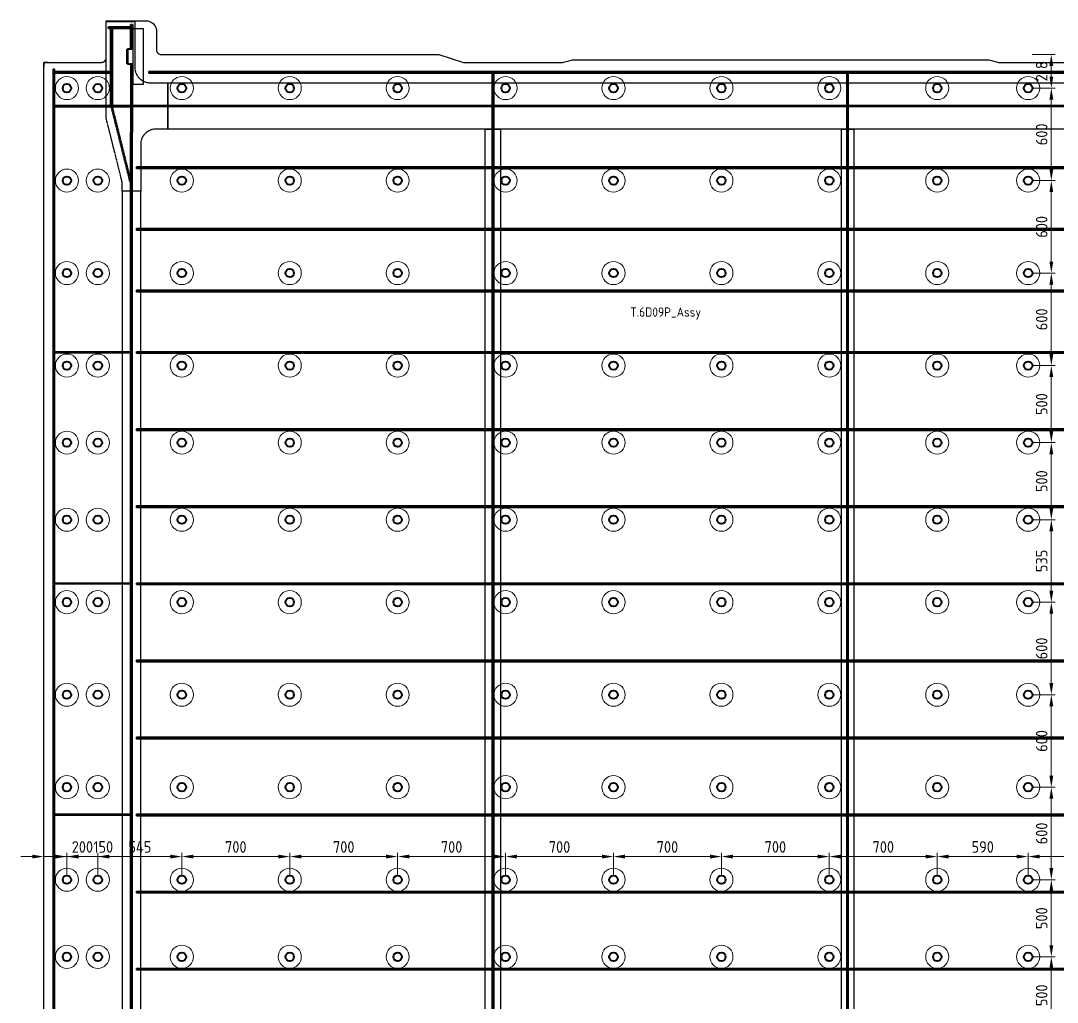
# Model space of a CAD drawing. Header units: millimetres. Extents: x -15442 to 12548, y -1071 to 35649.
# Drawn here: x -693 to 6031, y 29282 to 35649 of the extents above; entities that cross this region are included whole.
import ezdxf

# ---------------------------------------------------------------- set-up
doc = ezdxf.new("R2010")
doc.units = ezdxf.units.MM
for name, pattern in [('AM_ISO02W050', [7.5, 6, -1.5]), ('AM_ISO08W050', [18, 12, -1.5, 3, -1.5]), ('AM_ISO09W050', [22.5, 12, -1.5, 3, -1.5, 3, -1.5])]:
    doc.linetypes.add(name, pattern=pattern)
for name, color, linetype, lineweight in [('Mechanical-AM_0', 7, 'Continuous', 40), ('Mechanical-AM_11', 3, 'AM_ISO09W050', 25), ('Mechanical-AM_3', 6, 'AM_ISO02W050', 35), ('Mechanical-AM_7', 4, 'AM_ISO08W050', 25), ('Mechanical-AM_9', 253, 'Continuous', 0)]:
    doc.layers.add(name, color=color, linetype=linetype, lineweight=lineweight)
doc.styles.add('ACISOTS', font='isocp.shx', dxfattribs={"height": 1})
doc.styles.get("Standard").update_dxf_attribs({"font": 'ISOCP.SHX'})
doc.dimstyles.new('AM_ISO', dxfattribs={"dimtxt": 3, "dimasz": 3, "dimexe": 1, "dimexo": 1, "dimgap": 1, "dimtad": 1, "dimdec": 0, "dimdsep": 46, "dimtxsty": 'Standard', "dimcen": 0, "dimclrd": 256, "dimclre": 256, "dimclrt": 2, "dimadec": 0, "dimazin": 2, "dimtp": 0.1, "dimtm": 0.1, "dimtfac": 0.71, "dimtdec": 0, "dimtmove": 0, "dimatfit": 3, "dimfxl": 1, "dimtzin": 0, "dimlwd": -1, "dimlwe": -1, "dimarcsym": 1})

# ---------------------------------------------------------------- blocks, each defined once
blk = doc.blocks.new('cover in closed box DN90xSCH40')
for points in [[(30, 51), (5, 51), (5, 45), (30, 45)], [(36, -48), (36, 48), (30, 48), (30, -48)], [(30, -45), (5, -45), (5, -51), (30, -51)]]:
    blk.add_lwpolyline(points, close=True)
for points in [[(5, 51), (2, 51), (5, 48)], [(30, 48), (30, 51), (33, 48)], [(5, -51), (5, -48), (2, -51)], [(30, -48), (30, -51), (33, -48)]]:
    blk.add_solid(points)
blk = doc.blocks.new('*D2246')
at = {"layer": 'Defpoints', "color": 0, "transparency": 16777216}
for p in [(-392.7, 30227.2), (-542.7, 30077.2), (-392.7, 30077.2)]:
    blk.add_point(p, dxfattribs=at)
at = {"layer": 'Mechanical-AM_9', "transparency": 16777216}
for p, q in [((-617.7, 30227.2), (-692.7, 30227.2)), ((-542.7, 30102.2), (-542.7, 30252.2)), ((-542.7, 30227.2), (-392.7, 30227.2)), ((-392.7, 30102.2), (-392.7, 30252.2)), ((-317.7, 30227.2), (-72.6, 30227.2))]:
    blk.add_line(p, q, dxfattribs=at)
for points in [[(-617.7, 30239.7), (-617.7, 30214.7), (-542.7, 30227.2)], [(-317.7, 30239.7), (-317.7, 30214.7), (-392.7, 30227.2)]]:
    blk.add_solid(points, dxfattribs=at)
at = {"layer": 'Mechanical-AM_9', "color": 2, "transparency": 16777216, "insert": (-157.6, 30289.7), "char_height": 75, "attachment_point": 5}
blk.add_mtext('150', dxfattribs=at)
blk = doc.blocks.new('*D2245')
at = {"layer": 'Defpoints', "color": 0, "transparency": 16777216}
for p in [(-192.7, 30227.2), (-392.7, 30077.2), (-192.7, 30077.2)]:
    blk.add_point(p, dxfattribs=at)
at = {"layer": 'Mechanical-AM_9', "transparency": 16777216}
for p, q in [((-467.7, 30227.2), (-542.7, 30227.2)), ((-392.7, 30102.2), (-392.7, 30252.2)), ((-392.7, 30227.2), (-192.7, 30227.2)), ((-192.7, 30102.2), (-192.7, 30252.2)), ((-117.7, 30227.2), (-42.7, 30227.2))]:
    blk.add_line(p, q, dxfattribs=at)
for points in [[(-467.7, 30239.7), (-467.7, 30214.7), (-392.7, 30227.2)], [(-117.7, 30239.7), (-117.7, 30214.7), (-192.7, 30227.2)]]:
    blk.add_solid(points, dxfattribs=at)
at = {"layer": 'Mechanical-AM_9', "color": 2, "transparency": 16777216, "insert": (-292.7, 30289.7), "char_height": 75, "attachment_point": 5}
blk.add_mtext('200', dxfattribs=at)
blk = doc.blocks.new('*D2244')
at = {"layer": 'Defpoints', "color": 0, "transparency": 16777216}
for p in [(352.3, 30227.2), (-192.7, 30077.2), (352.3, 30077.2)]:
    blk.add_point(p, dxfattribs=at)
at = {"layer": 'Mechanical-AM_9', "transparency": 16777216}
for p, q in [((-192.7, 30102.2), (-192.7, 30252.2)), ((-117.7, 30227.2), (277.3, 30227.2)), ((352.3, 30102.2), (352.3, 30252.2))]:
    blk.add_line(p, q, dxfattribs=at)
for points in [[(-117.7, 30239.7), (-117.7, 30214.7), (-192.7, 30227.2)], [(277.3, 30239.7), (277.3, 30214.7), (352.3, 30227.2)]]:
    blk.add_solid(points, dxfattribs=at)
at = {"layer": 'Mechanical-AM_9', "color": 2, "transparency": 16777216, "insert": (79.8, 30289.7), "char_height": 75, "attachment_point": 5}
blk.add_mtext('545', dxfattribs=at)
blk = doc.blocks.new('*D2243')
at = {"layer": 'Defpoints', "color": 0, "transparency": 16777216}
for p in [(1052.3, 30227.2), (352.3, 30077.2), (1052.3, 30077.2)]:
    blk.add_point(p, dxfattribs=at)
at = {"layer": 'Mechanical-AM_9', "transparency": 16777216}
for p, q in [((352.3, 30102.2), (352.3, 30252.2)), ((427.3, 30227.2), (977.3, 30227.2)), ((1052.3, 30102.2), (1052.3, 30252.2))]:
    blk.add_line(p, q, dxfattribs=at)
for points in [[(427.3, 30239.7), (427.3, 30214.7), (352.3, 30227.2)], [(977.3, 30239.7), (977.3, 30214.7), (1052.3, 30227.2)]]:
    blk.add_solid(points, dxfattribs=at)
at = {"layer": 'Mechanical-AM_9', "color": 2, "transparency": 16777216, "insert": (702.3, 30289.7), "char_height": 75, "attachment_point": 5}
blk.add_mtext('700', dxfattribs=at)
blk = doc.blocks.new('*D2242')
at = {"layer": 'Defpoints', "color": 0, "transparency": 16777216}
for p in [(1752.3, 30227.2), (1052.3, 30077.2), (1752.3, 30077.2)]:
    blk.add_point(p, dxfattribs=at)
at = {"layer": 'Mechanical-AM_9', "transparency": 16777216}
for p, q in [((1052.3, 30102.2), (1052.3, 30252.2)), ((1127.3, 30227.2), (1677.3, 30227.2)), ((1752.3, 30102.2), (1752.3, 30252.2))]:
    blk.add_line(p, q, dxfattribs=at)
for points in [[(1127.3, 30239.7), (1127.3, 30214.7), (1052.3, 30227.2)], [(1677.3, 30239.7), (1677.3, 30214.7), (1752.3, 30227.2)]]:
    blk.add_solid(points, dxfattribs=at)
at = {"layer": 'Mechanical-AM_9', "color": 2, "transparency": 16777216, "insert": (1402.3, 30289.7), "char_height": 75, "attachment_point": 5}
blk.add_mtext('700', dxfattribs=at)
blk = doc.blocks.new('*D2241')
at = {"layer": 'Defpoints', "color": 0, "transparency": 16777216}
for p in [(2452.3, 30227.2), (1752.3, 30077.2), (2452.3, 30077.2)]:
    blk.add_point(p, dxfattribs=at)
at = {"layer": 'Mechanical-AM_9', "transparency": 16777216}
for p, q in [((1752.3, 30102.2), (1752.3, 30252.2)), ((1827.3, 30227.2), (2377.3, 30227.2)), ((2452.3, 30102.2), (2452.3, 30252.2))]:
    blk.add_line(p, q, dxfattribs=at)
for points in [[(1827.3, 30239.7), (1827.3, 30214.7), (1752.3, 30227.2)], [(2377.3, 30239.7), (2377.3, 30214.7), (2452.3, 30227.2)]]:
    blk.add_solid(points, dxfattribs=at)
at = {"layer": 'Mechanical-AM_9', "color": 2, "transparency": 16777216, "insert": (2102.3, 30289.7), "char_height": 75, "attachment_point": 5}
blk.add_mtext('700', dxfattribs=at)
blk = doc.blocks.new('*D2240')
at = {"layer": 'Defpoints', "color": 0, "transparency": 16777216}
for p in [(3152.3, 30227.2), (2452.3, 30077.2), (3152.3, 30077.2)]:
    blk.add_point(p, dxfattribs=at)
at = {"layer": 'Mechanical-AM_9', "transparency": 16777216}
for p, q in [((2452.3, 30102.2), (2452.3, 30252.2)), ((2527.3, 30227.2), (3077.3, 30227.2)), ((3152.3, 30102.2), (3152.3, 30252.2))]:
    blk.add_line(p, q, dxfattribs=at)
for points in [[(2527.3, 30239.7), (2527.3, 30214.7), (2452.3, 30227.2)], [(3077.3, 30239.7), (3077.3, 30214.7), (3152.3, 30227.2)]]:
    blk.add_solid(points, dxfattribs=at)
at = {"layer": 'Mechanical-AM_9', "color": 2, "transparency": 16777216, "insert": (2802.3, 30289.7), "char_height": 75, "attachment_point": 5}
blk.add_mtext('700', dxfattribs=at)
blk = doc.blocks.new('*D2239')
at = {"layer": 'Defpoints', "color": 0, "transparency": 16777216}
for p in [(3852.3, 30227.2), (3152.3, 30077.2), (3852.3, 30077.2)]:
    blk.add_point(p, dxfattribs=at)
at = {"layer": 'Mechanical-AM_9', "transparency": 16777216}
for p, q in [((3152.3, 30102.2), (3152.3, 30252.2)), ((3227.3, 30227.2), (3777.3, 30227.2)), ((3852.3, 30102.2), (3852.3, 30252.2))]:
    blk.add_line(p, q, dxfattribs=at)
for points in [[(3227.3, 30239.7), (3227.3, 30214.7), (3152.3, 30227.2)], [(3777.3, 30239.7), (3777.3, 30214.7), (3852.3, 30227.2)]]:
    blk.add_solid(points, dxfattribs=at)
at = {"layer": 'Mechanical-AM_9', "color": 2, "transparency": 16777216, "insert": (3502.3, 30289.7), "char_height": 75, "attachment_point": 5}
blk.add_mtext('700', dxfattribs=at)
blk = doc.blocks.new('*D2238')
at = {"layer": 'Defpoints', "color": 0, "transparency": 16777216}
for p in [(4552.3, 30227.2), (3852.3, 30077.2), (4552.3, 30077.2)]:
    blk.add_point(p, dxfattribs=at)
at = {"layer": 'Mechanical-AM_9', "transparency": 16777216}
for p, q in [((3852.3, 30102.2), (3852.3, 30252.2)), ((3927.3, 30227.2), (4477.3, 30227.2)), ((4552.3, 30102.2), (4552.3, 30252.2))]:
    blk.add_line(p, q, dxfattribs=at)
for points in [[(3927.3, 30239.7), (3927.3, 30214.7), (3852.3, 30227.2)], [(4477.3, 30239.7), (4477.3, 30214.7), (4552.3, 30227.2)]]:
    blk.add_solid(points, dxfattribs=at)
at = {"layer": 'Mechanical-AM_9', "color": 2, "transparency": 16777216, "insert": (4202.3, 30289.7), "char_height": 75, "attachment_point": 5}
blk.add_mtext('700', dxfattribs=at)
blk = doc.blocks.new('*D2237')
at = {"layer": 'Defpoints', "color": 0, "transparency": 16777216}
for p in [(5252.3, 30227.2), (4552.3, 30077.2), (5252.3, 30077.2)]:
    blk.add_point(p, dxfattribs=at)
at = {"layer": 'Mechanical-AM_9', "transparency": 16777216}
for p, q in [((4552.3, 30102.2), (4552.3, 30252.2)), ((4627.3, 30227.2), (5177.3, 30227.2)), ((5252.3, 30102.2), (5252.3, 30252.2))]:
    blk.add_line(p, q, dxfattribs=at)
for points in [[(4627.3, 30239.7), (4627.3, 30214.7), (4552.3, 30227.2)], [(5177.3, 30239.7), (5177.3, 30214.7), (5252.3, 30227.2)]]:
    blk.add_solid(points, dxfattribs=at)
at = {"layer": 'Mechanical-AM_9', "color": 2, "transparency": 16777216, "insert": (4902.3, 30289.7), "char_height": 75, "attachment_point": 5}
blk.add_mtext('700', dxfattribs=at)
blk = doc.blocks.new('*D2236')
at = {"layer": 'Defpoints', "color": 0, "transparency": 16777216}
for p in [(5842.3, 30227.2), (5252.3, 30077.2), (5842.3, 30077.2)]:
    blk.add_point(p, dxfattribs=at)
at = {"layer": 'Mechanical-AM_9', "transparency": 16777216}
for p, q in [((5252.3, 30102.2), (5252.3, 30252.2)), ((5327.3, 30227.2), (5767.3, 30227.2)), ((5842.3, 30102.2), (5842.3, 30252.2))]:
    blk.add_line(p, q, dxfattribs=at)
for points in [[(5327.3, 30239.7), (5327.3, 30214.7), (5252.3, 30227.2)], [(5767.3, 30239.7), (5767.3, 30214.7), (5842.3, 30227.2)]]:
    blk.add_solid(points, dxfattribs=at)
at = {"layer": 'Mechanical-AM_9', "color": 2, "transparency": 16777216, "insert": (5547.3, 30289.7), "char_height": 75, "attachment_point": 5}
blk.add_mtext('590', dxfattribs=at)
blk = doc.blocks.new('*D2235')
at = {"layer": 'Defpoints', "color": 0, "transparency": 16777216}
for p in [(6542.3, 30227.2), (5842.3, 30077.2), (6542.3, 30077.2)]:
    blk.add_point(p, dxfattribs=at)
at = {"layer": 'Mechanical-AM_9', "transparency": 16777216}
for p, q in [((5842.3, 30102.2), (5842.3, 30252.2)), ((5917.3, 30227.2), (6467.3, 30227.2)), ((6542.3, 30102.2), (6542.3, 30252.2))]:
    blk.add_line(p, q, dxfattribs=at)
for points in [[(5917.3, 30239.7), (5917.3, 30214.7), (5842.3, 30227.2)], [(6467.3, 30239.7), (6467.3, 30214.7), (6542.3, 30227.2)]]:
    blk.add_solid(points, dxfattribs=at)
at = {"layer": 'Mechanical-AM_9', "color": 2, "transparency": 16777216, "insert": (6192.3, 30289.7), "char_height": 75, "attachment_point": 5}
blk.add_mtext('700', dxfattribs=at)
blk = doc.blocks.new('*D2214')
at = {"layer": 'Defpoints', "color": 0, "transparency": 16777216}
for p in [(5842.3, 29577.2), (5992.3, 29577.2), (5842.3, 29077.2)]:
    blk.add_point(p, dxfattribs=at)
at = {"layer": 'Mechanical-AM_9', "transparency": 16777216}
for p, q in [((5867.3, 29577.2), (6017.3, 29577.2)), ((5992.3, 29152.2), (5992.3, 29502.2)), ((5867.3, 29077.2), (6017.3, 29077.2))]:
    blk.add_line(p, q, dxfattribs=at)
for points in [[(5979.8, 29502.2), (6004.8, 29502.2), (5992.3, 29577.2)], [(5979.8, 29152.2), (6004.8, 29152.2), (5992.3, 29077.2)]]:
    blk.add_solid(points, dxfattribs=at)
at = {"layer": 'Mechanical-AM_9', "color": 2, "transparency": 16777216, "insert": (5929.8, 29327.2), "char_height": 75, "attachment_point": 5, "rotation": 90}
blk.add_mtext('500', dxfattribs=at)
blk = doc.blocks.new('*D2213')
at = {"layer": 'Defpoints', "color": 0, "transparency": 16777216}
for p in [(5842.3, 30077.2), (5992.3, 30077.2), (5842.3, 29577.2)]:
    blk.add_point(p, dxfattribs=at)
at = {"layer": 'Mechanical-AM_9', "transparency": 16777216}
for p, q in [((5867.3, 30077.2), (6017.3, 30077.2)), ((5992.3, 29652.2), (5992.3, 30002.2)), ((5867.3, 29577.2), (6017.3, 29577.2))]:
    blk.add_line(p, q, dxfattribs=at)
for points in [[(5979.8, 30002.2), (6004.8, 30002.2), (5992.3, 30077.2)], [(5979.8, 29652.2), (6004.8, 29652.2), (5992.3, 29577.2)]]:
    blk.add_solid(points, dxfattribs=at)
at = {"layer": 'Mechanical-AM_9', "color": 2, "transparency": 16777216, "insert": (5929.8, 29827.2), "char_height": 75, "attachment_point": 5, "rotation": 90}
blk.add_mtext('500', dxfattribs=at)
blk = doc.blocks.new('*D2212')
at = {"layer": 'Defpoints', "color": 0, "transparency": 16777216}
for p in [(5842.3, 30677.2), (5992.3, 30677.2), (5842.3, 30077.2)]:
    blk.add_point(p, dxfattribs=at)
at = {"layer": 'Mechanical-AM_9', "transparency": 16777216}
for p, q in [((5867.3, 30677.2), (6017.3, 30677.2)), ((5992.3, 30152.2), (5992.3, 30602.2)), ((5867.3, 30077.2), (6017.3, 30077.2))]:
    blk.add_line(p, q, dxfattribs=at)
for points in [[(5979.8, 30602.2), (6004.8, 30602.2), (5992.3, 30677.2)], [(5979.8, 30152.2), (6004.8, 30152.2), (5992.3, 30077.2)]]:
    blk.add_solid(points, dxfattribs=at)
at = {"layer": 'Mechanical-AM_9', "color": 2, "transparency": 16777216, "insert": (5929.8, 30377.2), "char_height": 75, "attachment_point": 5, "rotation": 90}
blk.add_mtext('600', dxfattribs=at)
blk = doc.blocks.new('*D2211')
at = {"layer": 'Defpoints', "color": 0, "transparency": 16777216}
for p in [(5842.3, 31277.2), (5992.3, 31277.2), (5842.3, 30677.2)]:
    blk.add_point(p, dxfattribs=at)
at = {"layer": 'Mechanical-AM_9', "transparency": 16777216}
for p, q in [((5867.3, 31277.2), (6017.3, 31277.2)), ((5992.3, 30752.2), (5992.3, 31202.2)), ((5867.3, 30677.2), (6017.3, 30677.2))]:
    blk.add_line(p, q, dxfattribs=at)
for points in [[(5979.8, 31202.2), (6004.8, 31202.2), (5992.3, 31277.2)], [(5979.8, 30752.2), (6004.8, 30752.2), (5992.3, 30677.2)]]:
    blk.add_solid(points, dxfattribs=at)
at = {"layer": 'Mechanical-AM_9', "color": 2, "transparency": 16777216, "insert": (5929.8, 30977.2), "char_height": 75, "attachment_point": 5, "rotation": 90}
blk.add_mtext('600', dxfattribs=at)
blk = doc.blocks.new('*D2210')
at = {"layer": 'Defpoints', "color": 0, "transparency": 16777216}
for p in [(5842.3, 31877.2), (5992.3, 31877.2), (5842.3, 31277.2)]:
    blk.add_point(p, dxfattribs=at)
at = {"layer": 'Mechanical-AM_9', "transparency": 16777216}
for p, q in [((5867.3, 31877.2), (6017.3, 31877.2)), ((5992.3, 31352.2), (5992.3, 31802.2)), ((5867.3, 31277.2), (6017.3, 31277.2))]:
    blk.add_line(p, q, dxfattribs=at)
for points in [[(5979.8, 31802.2), (6004.8, 31802.2), (5992.3, 31877.2)], [(5979.8, 31352.2), (6004.8, 31352.2), (5992.3, 31277.2)]]:
    blk.add_solid(points, dxfattribs=at)
at = {"layer": 'Mechanical-AM_9', "color": 2, "transparency": 16777216, "insert": (5929.8, 31577.2), "char_height": 75, "attachment_point": 5, "rotation": 90}
blk.add_mtext('600', dxfattribs=at)
blk = doc.blocks.new('*D2209')
at = {"layer": 'Defpoints', "color": 0, "transparency": 16777216}
for p in [(5842.3, 32412.2), (5992.3, 32412.2), (5842.3, 31877.2)]:
    blk.add_point(p, dxfattribs=at)
at = {"layer": 'Mechanical-AM_9', "transparency": 16777216}
for p, q in [((5867.3, 32412.2), (6017.3, 32412.2)), ((5992.3, 31952.2), (5992.3, 32337.2)), ((5867.3, 31877.2), (6017.3, 31877.2))]:
    blk.add_line(p, q, dxfattribs=at)
for points in [[(5979.8, 32337.2), (6004.8, 32337.2), (5992.3, 32412.2)], [(5979.8, 31952.2), (6004.8, 31952.2), (5992.3, 31877.2)]]:
    blk.add_solid(points, dxfattribs=at)
at = {"layer": 'Mechanical-AM_9', "color": 2, "transparency": 16777216, "insert": (5929.8, 32144.7), "char_height": 75, "attachment_point": 5, "rotation": 90}
blk.add_mtext('535', dxfattribs=at)
blk = doc.blocks.new('*D2208')
at = {"layer": 'Defpoints', "color": 0, "transparency": 16777216}
for p in [(5842.3, 32912.2), (5992.3, 32912.2), (5842.3, 32412.2)]:
    blk.add_point(p, dxfattribs=at)
at = {"layer": 'Mechanical-AM_9', "transparency": 16777216}
for p, q in [((5867.3, 32912.2), (6017.3, 32912.2)), ((5992.3, 32487.2), (5992.3, 32837.2)), ((5867.3, 32412.2), (6017.3, 32412.2))]:
    blk.add_line(p, q, dxfattribs=at)
for points in [[(5979.8, 32837.2), (6004.8, 32837.2), (5992.3, 32912.2)], [(5979.8, 32487.2), (6004.8, 32487.2), (5992.3, 32412.2)]]:
    blk.add_solid(points, dxfattribs=at)
at = {"layer": 'Mechanical-AM_9', "color": 2, "transparency": 16777216, "insert": (5929.8, 32662.2), "char_height": 75, "attachment_point": 5, "rotation": 90}
blk.add_mtext('500', dxfattribs=at)
blk = doc.blocks.new('*D2207')
at = {"layer": 'Defpoints', "color": 0, "transparency": 16777216}
for p in [(5842.3, 33412.2), (5992.3, 33412.2), (5842.3, 32912.2)]:
    blk.add_point(p, dxfattribs=at)
at = {"layer": 'Mechanical-AM_9', "transparency": 16777216}
for p, q in [((5867.3, 33412.2), (6017.3, 33412.2)), ((5992.3, 32987.2), (5992.3, 33337.2)), ((5867.3, 32912.2), (6017.3, 32912.2))]:
    blk.add_line(p, q, dxfattribs=at)
for points in [[(5979.8, 33337.2), (6004.8, 33337.2), (5992.3, 33412.2)], [(5979.8, 32987.2), (6004.8, 32987.2), (5992.3, 32912.2)]]:
    blk.add_solid(points, dxfattribs=at)
at = {"layer": 'Mechanical-AM_9', "color": 2, "transparency": 16777216, "insert": (5929.8, 33162.2), "char_height": 75, "attachment_point": 5, "rotation": 90}
blk.add_mtext('500', dxfattribs=at)
blk = doc.blocks.new('*D2206')
at = {"layer": 'Defpoints', "color": 0, "transparency": 16777216}
for p in [(5842.3, 34012.2), (5992.3, 34012.2), (5842.3, 33412.2)]:
    blk.add_point(p, dxfattribs=at)
at = {"layer": 'Mechanical-AM_9', "transparency": 16777216}
for p, q in [((5867.3, 34012.2), (6017.3, 34012.2)), ((5992.3, 33487.2), (5992.3, 33937.2)), ((5867.3, 33412.2), (6017.3, 33412.2))]:
    blk.add_line(p, q, dxfattribs=at)
for points in [[(5979.8, 33937.2), (6004.8, 33937.2), (5992.3, 34012.2)], [(5979.8, 33487.2), (6004.8, 33487.2), (5992.3, 33412.2)]]:
    blk.add_solid(points, dxfattribs=at)
at = {"layer": 'Mechanical-AM_9', "color": 2, "transparency": 16777216, "insert": (5929.8, 33712.2), "char_height": 75, "attachment_point": 5, "rotation": 90}
blk.add_mtext('600', dxfattribs=at)
blk = doc.blocks.new('*D2205')
at = {"layer": 'Defpoints', "color": 0, "transparency": 16777216}
for p in [(5842.3, 34612.2), (5992.3, 34612.2), (5842.3, 34012.2)]:
    blk.add_point(p, dxfattribs=at)
at = {"layer": 'Mechanical-AM_9', "transparency": 16777216}
for p, q in [((5867.3, 34612.2), (6017.3, 34612.2)), ((5992.3, 34087.2), (5992.3, 34537.2)), ((5867.3, 34012.2), (6017.3, 34012.2))]:
    blk.add_line(p, q, dxfattribs=at)
for points in [[(5979.8, 34537.2), (6004.8, 34537.2), (5992.3, 34612.2)], [(5979.8, 34087.2), (6004.8, 34087.2), (5992.3, 34012.2)]]:
    blk.add_solid(points, dxfattribs=at)
at = {"layer": 'Mechanical-AM_9', "color": 2, "transparency": 16777216, "insert": (5929.8, 34312.2), "char_height": 75, "attachment_point": 5, "rotation": 90}
blk.add_mtext('600', dxfattribs=at)
blk = doc.blocks.new('*D2204')
at = {"layer": 'Defpoints', "color": 0, "transparency": 16777216}
for p in [(5842.3, 35212.2), (5992.3, 35212.2), (5842.3, 34612.2)]:
    blk.add_point(p, dxfattribs=at)
at = {"layer": 'Mechanical-AM_9', "transparency": 16777216}
for p, q in [((5867.3, 35212.2), (6017.3, 35212.2)), ((5992.3, 34687.2), (5992.3, 35137.2)), ((5867.3, 34612.2), (6017.3, 34612.2))]:
    blk.add_line(p, q, dxfattribs=at)
for points in [[(5979.8, 35137.2), (6004.8, 35137.2), (5992.3, 35212.2)], [(5979.8, 34687.2), (6004.8, 34687.2), (5992.3, 34612.2)]]:
    blk.add_solid(points, dxfattribs=at)
at = {"layer": 'Mechanical-AM_9', "color": 2, "transparency": 16777216, "insert": (5929.8, 34912.2), "char_height": 75, "attachment_point": 5, "rotation": 90}
blk.add_mtext('600', dxfattribs=at)
blk = doc.blocks.new('*D2203')
at = {"layer": 'Defpoints', "color": 0, "transparency": 16777216}
for p in [(5842.3, 35430.2), (5992.3, 35430.2), (5842.3, 35212.2)]:
    blk.add_point(p, dxfattribs=at)
at = {"layer": 'Mechanical-AM_9', "transparency": 16777216}
for p, q in [((5867.3, 35430.2), (6017.3, 35430.2)), ((5992.3, 35287.2), (5992.3, 35355.2)), ((5867.3, 35212.2), (6017.3, 35212.2))]:
    blk.add_line(p, q, dxfattribs=at)
for points in [[(5979.8, 35355.2), (6004.8, 35355.2), (5992.3, 35430.2)], [(5979.8, 35287.2), (6004.8, 35287.2), (5992.3, 35212.2)]]:
    blk.add_solid(points, dxfattribs=at)
at = {"layer": 'Mechanical-AM_9', "color": 2, "transparency": 16777216, "insert": (5929.8, 35321.2), "char_height": 75, "attachment_point": 5, "rotation": 90}
blk.add_mtext('218', dxfattribs=at)
blk = doc.blocks.new('PNL_01_2_L.H_2_2_2_2_2', base_point=(-542.7, 24434.2))
for centre in [(-392.7, 35212.2), (-192.7, 35212.2), (352.3, 35212.2), (1052.3, 35212.2), (1752.3, 35212.2), (2452.3, 35212.2), (3152.3, 35212.2), (3852.3, 35212.2), (4552.3, 35212.2), (5252.3, 35212.2), (5842.3, 35212.2), (-392.7, 34612.2), (-192.7, 34612.2), (352.3, 34612.2), (1052.3, 34612.2), (1752.3, 34612.2), (2452.3, 34612.2), (3152.3, 34612.2), (3852.3, 34612.2), (4552.3, 34612.2), (5252.3, 34612.2), (5842.3, 34612.2), (-392.7, 34012.2), (-192.7, 34012.2), (352.3, 34012.2), (1052.3, 34012.2), (1752.3, 34012.2), (2452.3, 34012.2), (3152.3, 34012.2), (3852.3, 34012.2), (4552.3, 34012.2), (5252.3, 34012.2), (5842.3, 34012.2), (-392.7, 33412.2), (-192.7, 33412.2), (352.3, 33412.2), (1052.3, 33412.2), (1752.3, 33412.2), (2452.3, 33412.2), (3152.3, 33412.2), (3852.3, 33412.2), (4552.3, 33412.2), (5252.3, 33412.2), (5842.3, 33412.2), (-392.7, 32912.2), (-192.7, 32912.2), (352.3, 32912.2), (1052.3, 32912.2), (1752.3, 32912.2), (2452.3, 32912.2), (3152.3, 32912.2), (3852.3, 32912.2), (4552.3, 32912.2), (5252.3, 32912.2), (5842.3, 32912.2), (-392.7, 32412.2), (-192.7, 32412.2), (352.3, 32412.2), (1052.3, 32412.2), (1752.3, 32412.2), (2452.3, 32412.2), (3152.3, 32412.2), (3852.3, 32412.2), (4552.3, 32412.2), (5252.3, 32412.2), (5842.3, 32412.2), (-392.7, 31877.2), (-192.7, 31877.2), (352.3, 31877.2), (1052.3, 31877.2), (1752.3, 31877.2), (2452.3, 31877.2), (3152.3, 31877.2), (3852.3, 31877.2), (4552.3, 31877.2), (5252.3, 31877.2), (5842.3, 31877.2), (-392.7, 31277.2), (-192.7, 31277.2), (352.3, 31277.2), (1052.3, 31277.2), (1752.3, 31277.2), (2452.3, 31277.2), (3152.3, 31277.2), (3852.3, 31277.2), (4552.3, 31277.2), (5252.3, 31277.2), (5842.3, 31277.2), (-392.7, 30677.2), (-192.7, 30677.2), (352.3, 30677.2), (1052.3, 30677.2), (1752.3, 30677.2), (2452.3, 30677.2), (3152.3, 30677.2), (3852.3, 30677.2), (4552.3, 30677.2), (5252.3, 30677.2), (5842.3, 30677.2), (-392.7, 30077.2), (-192.7, 30077.2), (352.3, 30077.2), (1052.3, 30077.2), (1752.3, 30077.2), (2452.3, 30077.2), (3152.3, 30077.2), (3852.3, 30077.2), (4552.3, 30077.2), (5252.3, 30077.2), (5842.3, 30077.2), (-392.7, 29577.2), (-192.7, 29577.2), (352.3, 29577.2), (1052.3, 29577.2), (1752.3, 29577.2), (2452.3, 29577.2), (3152.3, 29577.2), (3852.3, 29577.2), (4552.3, 29577.2), (5252.3, 29577.2), (5842.3, 29577.2)]:
    blk.add_circle(centre, 27.5)
at = {"layer": 'Mechanical-AM_9'}
for centre in [(-392.7, 35212.2), (-192.7, 35212.2), (352.3, 35212.2), (1052.3, 35212.2), (1752.3, 35212.2), (2452.3, 35212.2), (3152.3, 35212.2), (3852.3, 35212.2), (4552.3, 35212.2), (5252.3, 35212.2), (5842.3, 35212.2), (-392.7, 34612.2), (-192.7, 34612.2), (352.3, 34612.2), (1052.3, 34612.2), (1752.3, 34612.2), (2452.3, 34612.2), (3152.3, 34612.2), (3852.3, 34612.2), (4552.3, 34612.2), (5252.3, 34612.2), (5842.3, 34612.2), (-392.7, 34012.2), (-192.7, 34012.2), (352.3, 34012.2), (1052.3, 34012.2), (1752.3, 34012.2), (2452.3, 34012.2), (3152.3, 34012.2), (3852.3, 34012.2), (4552.3, 34012.2), (5252.3, 34012.2), (5842.3, 34012.2), (-392.7, 33412.2), (-192.7, 33412.2), (352.3, 33412.2), (1052.3, 33412.2), (1752.3, 33412.2), (2452.3, 33412.2), (3152.3, 33412.2), (3852.3, 33412.2), (4552.3, 33412.2), (5252.3, 33412.2), (5842.3, 33412.2), (-392.7, 32912.2), (-192.7, 32912.2), (352.3, 32912.2), (1052.3, 32912.2), (1752.3, 32912.2), (2452.3, 32912.2), (3152.3, 32912.2), (3852.3, 32912.2), (4552.3, 32912.2), (5252.3, 32912.2), (5842.3, 32912.2), (-392.7, 32412.2), (-192.7, 32412.2), (352.3, 32412.2), (1052.3, 32412.2), (1752.3, 32412.2), (2452.3, 32412.2), (3152.3, 32412.2), (3852.3, 32412.2), (4552.3, 32412.2), (5252.3, 32412.2), (5842.3, 32412.2), (-392.7, 31877.2), (-192.7, 31877.2), (352.3, 31877.2), (1052.3, 31877.2), (1752.3, 31877.2), (2452.3, 31877.2), (3152.3, 31877.2), (3852.3, 31877.2), (4552.3, 31877.2), (5252.3, 31877.2), (5842.3, 31877.2), (-392.7, 31277.2), (-192.7, 31277.2), (352.3, 31277.2), (1052.3, 31277.2), (1752.3, 31277.2), (2452.3, 31277.2), (3152.3, 31277.2), (3852.3, 31277.2), (4552.3, 31277.2), (5252.3, 31277.2), (5842.3, 31277.2), (-392.7, 30677.2), (-192.7, 30677.2), (352.3, 30677.2), (1052.3, 30677.2), (1752.3, 30677.2), (2452.3, 30677.2), (3152.3, 30677.2), (3852.3, 30677.2), (4552.3, 30677.2), (5252.3, 30677.2), (5842.3, 30677.2), (-392.7, 30077.2), (-192.7, 30077.2), (352.3, 30077.2), (1052.3, 30077.2), (1752.3, 30077.2), (2452.3, 30077.2), (3152.3, 30077.2), (3852.3, 30077.2), (4552.3, 30077.2), (5252.3, 30077.2), (5842.3, 30077.2), (-392.7, 29577.2), (-192.7, 29577.2), (352.3, 29577.2), (1052.3, 29577.2), (1752.3, 29577.2), (2452.3, 29577.2), (3152.3, 29577.2), (3852.3, 29577.2), (4552.3, 29577.2), (5252.3, 29577.2), (5842.3, 29577.2)]:
    blk.add_circle(centre, 75, dxfattribs=at)
for p1, p2, distance, picture, middle in [((5842.3, 35212.2), (5842.3, 35430.2), -150, '*D2203', (5929.8, 35321.2)), ((5842.3, 34612.2), (5842.3, 35212.2), -150, '*D2204', (5929.8, 34912.2)), ((5842.3, 34012.2), (5842.3, 34612.2), -150, '*D2205', (5929.8, 34312.2)), ((5842.3, 33412.2), (5842.3, 34012.2), -150, '*D2206', (5929.8, 33712.2)), ((5842.3, 32912.2), (5842.3, 33412.2), -150, '*D2207', (5929.8, 33162.2)), ((5842.3, 32412.2), (5842.3, 32912.2), -150, '*D2208', (5929.8, 32662.2)), ((5842.3, 31877.2), (5842.3, 32412.2), -150, '*D2209', (5929.8, 32144.7)), ((5842.3, 31277.2), (5842.3, 31877.2), -150, '*D2210', (5929.8, 31577.2)), ((5842.3, 30677.2), (5842.3, 31277.2), -150, '*D2211', (5929.8, 30977.2)), ((5842.3, 30077.2), (5842.3, 30677.2), -150, '*D2212', (5929.8, 30377.2)), ((-542.7, 30077.2), (-392.7, 30077.2), 150, '*D2246', (-157.6, 30289.7)), ((-392.7, 30077.2), (-192.7, 30077.2), 150, '*D2245', (-292.7, 30289.7)), ((-192.7, 30077.2), (352.3, 30077.2), 150, '*D2244', (79.8, 30289.7)), ((352.3, 30077.2), (1052.3, 30077.2), 150, '*D2243', (702.3, 30289.7)), ((1052.3, 30077.2), (1752.3, 30077.2), 150, '*D2242', (1402.3, 30289.7)), ((1752.3, 30077.2), (2452.3, 30077.2), 150, '*D2241', (2102.3, 30289.7)), ((2452.3, 30077.2), (3152.3, 30077.2), 150, '*D2240', (2802.3, 30289.7)), ((3152.3, 30077.2), (3852.3, 30077.2), 150, '*D2239', (3502.3, 30289.7)), ((3852.3, 30077.2), (4552.3, 30077.2), 150, '*D2238', (4202.3, 30289.7)), ((4552.3, 30077.2), (5252.3, 30077.2), 150, '*D2237', (4902.3, 30289.7)), ((5252.3, 30077.2), (5842.3, 30077.2), 150, '*D2236', (5547.3, 30289.7)), ((5842.3, 30077.2), (6542.3, 30077.2), 150, '*D2235', (6192.3, 30289.7)), ((5842.3, 29577.2), (5842.3, 30077.2), -150, '*D2213', (5929.8, 29827.2)), ((5842.3, 29077.2), (5842.3, 29577.2), -150, '*D2214', (5929.8, 29327.2))]:
    dim = blk.add_aligned_dim(p1=p1, p2=p2, distance=distance, dimstyle='AM_ISO', override={"dimscale": 25}, dxfattribs=at)
    dim.commit()
    dim.dimension.update_dxf_attribs({"geometry": picture, "text_midpoint": middle})

msp = doc.modelspace()

# ---------------------------------------------------------------- linework, layer by layer
msp.add_lwpolyline([(11642.3, 24434.2), (-7.7, 24434.2), (-7.7, 24879.2, 0.414214), (-37.7, 24909.2), (-542.7, 24909.2), (-542.7, 35379.2), (-168.7, 35379.2, 0.414214), (-138.7, 35409.2), (-138.7, 35649.2), (118.3, 35649.2, -0.414214), (188.3, 35579.2), (188.3, 35460.2, 0.414214), (218.3, 35430.2), (2020.3, 35430.2), (2180.3, 35379.2), (2821.3, 35379.2), (2886.3, 35395.2), (5586.3, 35395.2), (5651.3, 35379.2), (6292.3, 35379.2)], format="xyb")
msp.add_lwpolyline([(37.3, 35599.7), (102.3, 35599.7), (102.3, 35234.7), (37.3, 35234.7)], close=True)
at = {"layer": 'Mechanical-AM_0', "linetype": 'AM_ISO02W050'}
for points in [[(-123.7, 35609.2), (22.3, 35609.2), (22.3, 35599.2), (-123.7, 35599.2)], [(-108.7, 35599.2), (-98.7, 35599.2), (-98.7, 35099.7), (-108.7, 35099.7)], [(22.3, 35624.2), (32.3, 35624.2), (32.3, 35468.2), (22.3, 35468.2)], [(22.3, 34924.7), (32.3, 34924.7), (32.3, 35366.2), (22.3, 35366.2)], [(2367.3, 35309.2), (2373.3, 35309.2), (2373.3, 35099.7), (2367.3, 35099.7)], [(4667.3, 35309.2), (4673.3, 35309.2), (4673.3, 35099.7), (4667.3, 35099.7)], [(-472.7, 35099.7), (22.3, 35099.7), (22.3, 35089.7), (-472.7, 35089.7)], [(32.3, 35099.7), (6256.8, 35099.7), (6256.8, 35093.7), (32.3, 35093.7)], [(-104.5, 35088.3), (16.5, 34603.1), (22.3, 34604.6), (-98.7, 35089.7)], [(2367.3, 35093.7), (2373.3, 35093.7), (2373.3, 25007.7), (2367.3, 25007.7)], [(4667.3, 35093.7), (4673.3, 35093.7), (4673.3, 25007.7), (4667.3, 25007.7)], [(22.3, 34924.7), (28.3, 34924.7), (28.3, 26595.2), (22.3, 26595.2)], [(-472.7, 33501.7), (22.3, 33501.7), (22.3, 33495.7), (-472.7, 33495.7)], [(-472.7, 32001.7), (22.3, 32001.7), (22.3, 31995.7), (-472.7, 31995.7)], [(-472.7, 30501.7), (22.3, 30501.7), (22.3, 30495.7), (-472.7, 30495.7)]]:
    msp.add_lwpolyline(points, close=True, dxfattribs=at)
at = {"layer": 'Mechanical-AM_11', "color": 3}
msp.add_lwpolyline([(-138.7, 35644.2), (47.3, 35644.2), (47.3, 35346.7, 0.414214), (147.3, 35246.7), (261.8, 35246.7), (261.8, 34946.7), (185.3, 34946.7, 0.414214), (85.3, 34846.7), (85.3, 34544.7), (-34.7, 34544.7), (-34.7, 34589.4, 0.061187), (-37.6, 34613.6), (-138.7, 35018.7)], format="xyb", close=True, dxfattribs=at)
for points in [[(8247.8, 35276.7), (8722.2, 35276.7), (8812.3, 35246.7), (11411.8, 35246.7), (11411.8, 34946.7), (8812.3, 34946.7), (8722.2, 34976.7), (8247.8, 34976.7), (6697.3, 34976.7), (6607.5, 34946.7), (261.8, 34946.7), (261.8, 35246.7), (6607.5, 35246.7), (6697.3, 35276.7)], [(2420.3, 25154.7), (2320.3, 25154.7), (2320.3, 34946.7), (2420.3, 34946.7)], [(4710.3, 25154.7), (4630.3, 25154.7), (4630.3, 34946.7), (4710.3, 34946.7)], [(85.3, 34544.7), (-34.7, 34544.7), (-34.7, 25633.7), (85.3, 25633.7)]]:
    msp.add_lwpolyline(points, close=True, dxfattribs=at)
at = {"layer": 'Mechanical-AM_3', "color": 30, "linetype": 'AM_ISO02W050'}
for points in [[(-472.7, 24986.7), (-472.7, 35334.2), (-482.7, 35334.2), (-482.7, 24986.7)], [(137.3, 35319.1), (11497.3, 35319.1), (11497.3, 35309.2), (137.3, 35309.2)], [(11576.3, 34701.7), (58.3, 34701.7), (58.3, 34691.7), (11576.3, 34691.7)], [(11576.3, 34301.7), (58.3, 34301.7), (58.3, 34291.7), (11576.3, 34291.7)], [(11576.3, 33901.7), (58.3, 33901.7), (58.3, 33891.7), (11576.3, 33891.7)], [(11576.3, 33501.7), (58.3, 33501.7), (58.3, 33491.7), (11576.3, 33491.7)], [(11576.3, 33001.7), (58.3, 33001.7), (58.3, 32991.7), (11576.3, 32991.7)], [(11576.3, 32501.7), (58.3, 32501.7), (58.3, 32491.7), (11576.3, 32491.7)], [(11576.3, 32001.2), (58.3, 32001.2), (58.3, 31991.2), (11576.3, 31991.2)], [(11576.3, 31501.2), (58.3, 31501.2), (58.3, 31491.2), (11576.3, 31491.2)], [(11576.3, 31001.7), (58.3, 31001.7), (58.3, 30991.7), (11576.3, 30991.7)], [(11576.3, 30501.7), (58.3, 30501.7), (58.3, 30491.7), (11576.3, 30491.7)], [(11576.3, 30001.7), (58.3, 30001.7), (58.3, 29991.7), (11576.3, 29991.7)], [(11576.3, 29501.7), (58.3, 29501.7), (58.3, 29491.7), (11576.3, 29491.7)]]:
    msp.add_lwpolyline(points, close=True, dxfattribs=at)
at = {"layer": 'Mechanical-AM_3', "color": 6, "linetype": 'AM_ISO02W050'}
msp.add_lwpolyline([(-108.7, 35319.2), (-472.7, 35319.2), (-472.7, 35309.2), (-108.7, 35309.2)], close=True, dxfattribs=at)
at = {"layer": 'Mechanical-AM_7'}
msp.add_lwpolyline([(-514.1, 35379.2), (-542.7, 35379.2), (-542.7, 35351.3)], dxfattribs=at)

# ---------------------------------------------------------------- block references
at = {"xscale": -1}
msp.add_blockref('cover in closed box DN90xSCH40', (32.3, 35417.2), dxfattribs=at)
at = {"layer": 'Mechanical-AM_0'}
msp.add_blockref('PNL_01_2_L.H_2_2_2_2_2', (-542.7, 24434.2), dxfattribs=at)

# ---------------------------------------------------------------- texts
at = {"layer": 'Mechanical-AM_9', "insert": (3260.2, 33789.4), "char_height": 60, "width": 700.989, "attachment_point": 1, "style": 'ACISOTS'}
msp.add_mtext('T.6D09P_Assy', dxfattribs=at)

doc.saveas('drawing.dxf')
